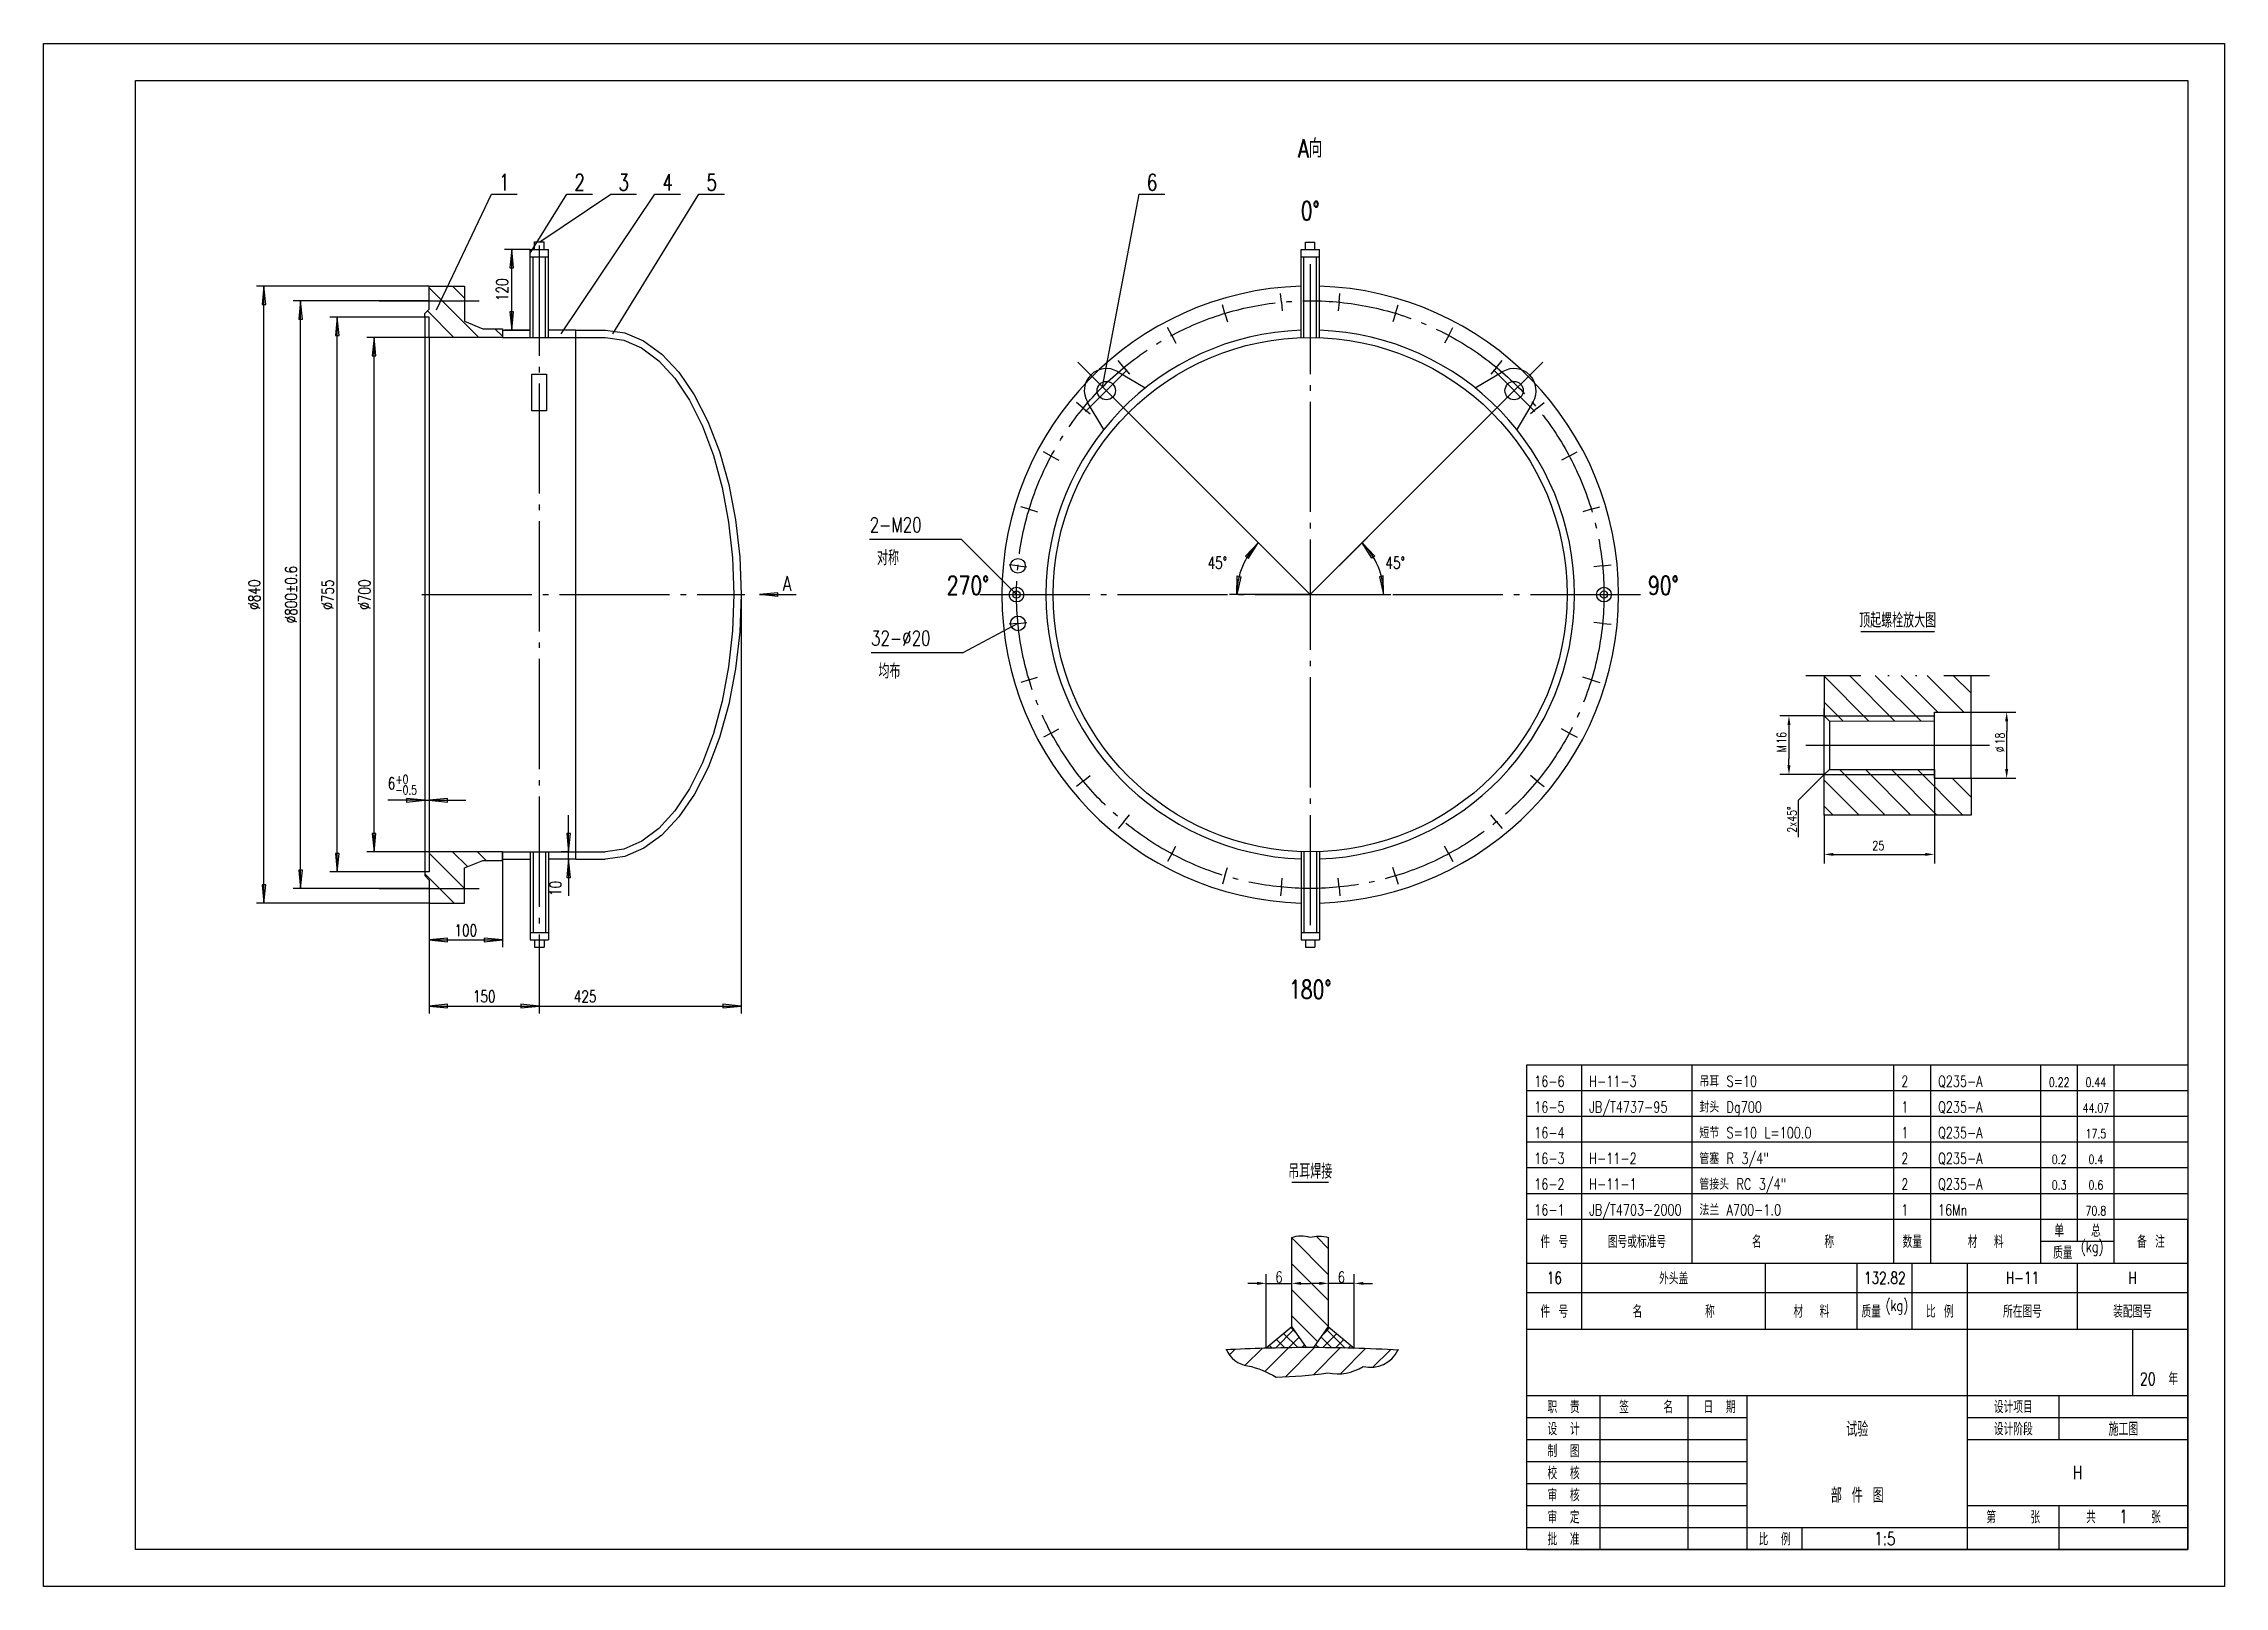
# Model space of a CAD drawing. Extents: x -125 to 2845, y -50 to 2050.
import ezdxf
from ezdxf.enums import TextEntityAlignment as Align

# ---------------------------------------------------------------- set-up
doc = ezdxf.new("R2010")
doc.units = 0
doc.header["$LTSCALE"] = 30
doc.header["$MEASUREMENT"] = 0
for name, pattern in [('CENTER', [6.25, 5, -0.5, 0.25, -0.5]), ('DASHED', [5, 4, -1]), ('DIVIDE', [1.25, 0.5, -0.25, 0, -0.25, 0, -0.25])]:
    doc.linetypes.add(name, pattern=pattern)
doc.layers.get('0').update_dxf_attribs({"linetype": 'CONTINUOUS'})
doc.layers.get('DEFPOINTS').update_dxf_attribs({"linetype": 'CONTINUOUS'})
for name, color, linetype in [('1', 2, 'CONTINUOUS'), ('2', 1, 'CONTINUOUS'), ('4', 2, 'CENTER'), ('5', 2, 'DASHED'), ('6', 6, 'DIVIDE')]:
    doc.layers.add(name, color=color, linetype=linetype)
doc.styles.add('HZ', font='txt', dxfattribs={"width": 0.75, "bigfont": 'hztxt'})
doc.styles.get("Standard").update_dxf_attribs({"font": 'simplex', "width": 0.75, "bigfont": 'hztxt'})
doc.dimstyles.get("Standard").update_dxf_attribs({"dimtxt": 0.18, "dimasz": 0.18, "dimexe": 0.18, "dimexo": 0.0625, "dimgap": 0.09, "dimtad": 0, "dimtih": 1, "dimtoh": 1, "dimdec": 4, "dimzin": 0, "dimtxsty": 'STANDARD', "dimcen": 0.09, "dimazin": 3, "dimtfac": 1, "dimtdec": 4, "dimtofl": 0, "dimtmove": 0, "dimatfit": 3, "dimtolj": 1, "dimtzin": 0})

# ---------------------------------------------------------------- blocks, each defined once
blk = doc.blocks.new('*D5')
at = {"color": 0, "linetype": 'BYBLOCK'}
for p, q in [((42.5, 37.49), (40, 37.49)), ((45, 35.06), (45, 39.99)), ((52, 19.89), (52, 39.99)), ((54.5, 37.49), (57, 37.49))]:
    blk.add_line(p, q, dxfattribs=at)
for points in [[(42.5, 37.07), (42.5, 37.9), (45, 37.49)], [(54.5, 37.07), (54.5, 37.9), (52, 37.49)]]:
    blk.add_solid(points, dxfattribs=at)
at = {"layer": 'DEFPOINTS', "color": 0, "linetype": 'BYBLOCK'}
for p in [(45, 37.49), (45, 35), (52, 19.83)]:
    blk.add_point(p, dxfattribs=at)
blk = doc.blocks.new('*D4')
at = {"color": 0, "linetype": 'BYBLOCK'}
for p, q in [((25.5, 37.49), (23, 37.49)), ((28, 19.89), (28, 39.99)), ((35, 35.06), (35, 39.99)), ((37.5, 37.49), (40, 37.49))]:
    blk.add_line(p, q, dxfattribs=at)
for points in [[(25.5, 37.07), (25.5, 37.9), (28, 37.49)], [(37.5, 37.07), (37.5, 37.9), (35, 37.49)]]:
    blk.add_solid(points, dxfattribs=at)
at = {"layer": 'DEFPOINTS', "color": 0, "linetype": 'BYBLOCK'}
for p in [(35, 37.49), (35, 35), (28, 19.83)]:
    blk.add_point(p, dxfattribs=at)
blk = doc.blocks.new('*X3')
at = {"color": 0}
for p, q in [((45, 39.85), (35, 49.85)), ((45, 46.92), (41.6, 50.32)), ((45, 32.78), (35, 42.78)), ((45, 25.71), (35, 35.71)), ((42.09, 21.55), (35, 28.64))]:
    blk.add_line(p, q, dxfattribs=at)
blk = doc.blocks.new('*X1')
at = {"color": 0}
for p, q in [((30.5, 19.89), (35.54, 24.94)), ((36.58, 19.99), (32.75, 23.81)), ((36.42, 23.68), (34.68, 25.43)), ((29.63, 19.87), (28.91, 20.59)), ((33.09, 19.94), (30.83, 22.2)), ((34.1, 19.96), (37, 22.86)), ((37.67, 19.99), (38.46, 20.78))]:
    blk.add_line(p, q, dxfattribs=at)
blk = doc.blocks.new('*X2')
at = {"color": 0}
for p, q in [((18, 18), (19.5, 19.5)), ((22.26, 15.19), (26.87, 19.79)), ((27.67, 13.52), (34.1, 19.96)), ((33.28, 12.07), (41.21, 20)), ((40.94, 12.65), (48.2, 19.92)), ((48.23, 12.88), (55.08, 19.73)), ((57.06, 14.63), (61.86, 19.43))]:
    blk.add_line(p, q, dxfattribs=at)
blk = doc.blocks.new('*D10')
at = {"color": 0, "linetype": 'BYBLOCK'}
for p, q in [((19.94, 47), (7.9, 47)), ((10.4, 44.5), (10.4, 42.75)), ((19.94, 31), (7.9, 31)), ((10.4, 33.5), (10.4, 35.25))]:
    blk.add_line(p, q, dxfattribs=at)
for points in [[(10.82, 44.5), (9.98, 44.5), (10.4, 47)], [(10.82, 33.5), (9.98, 33.5), (10.4, 31)]]:
    blk.add_solid(points, dxfattribs=at)
at = {"layer": 'DEFPOINTS', "color": 0, "linetype": 'BYBLOCK'}
for p in [(10.4, 47), (20, 47), (20, 31)]:
    blk.add_point(p, dxfattribs=at)
blk = doc.blocks.new('*D9')
at = {"color": 0, "linetype": 'BYBLOCK'}
for p, q in [((60.06, 48), (72.2, 48)), ((69.7, 45.5), (69.7, 42.75)), ((60.06, 30), (72.2, 30)), ((69.7, 32.5), (69.7, 35.25))]:
    blk.add_line(p, q, dxfattribs=at)
for points in [[(70.11, 45.5), (69.28, 45.5), (69.7, 48)], [(70.11, 32.5), (69.28, 32.5), (69.7, 30)]]:
    blk.add_solid(points, dxfattribs=at)
at = {"layer": 'DEFPOINTS', "color": 0, "linetype": 'BYBLOCK'}
for p in [(60, 48), (69.7, 48), (60, 30)]:
    blk.add_point(p, dxfattribs=at)
blk = doc.blocks.new('*D8')
at = {"color": 0, "linetype": 'BYBLOCK'}
for p, q in [((50, 29.94), (50, 6.77)), ((20, 19.94), (20, 6.77)), ((22.5, 9.27), (47.5, 9.27))]:
    blk.add_line(p, q, dxfattribs=at)
for points in [[(22.5, 8.86), (22.5, 9.69), (20, 9.27)], [(47.5, 8.86), (47.5, 9.69), (50, 9.27)]]:
    blk.add_solid(points, dxfattribs=at)
at = {"layer": 'DEFPOINTS', "color": 0, "linetype": 'BYBLOCK'}
for p in [(50, 30), (20, 20), (50, 9.27)]:
    blk.add_point(p, dxfattribs=at)
blk = doc.blocks.new('*X7')
at = {"color": 0}
for p, q in [((32.19, 45.59), (20, 57.78)), ((39.26, 45.59), (26.85, 58)), ((46.33, 45.6), (33.92, 58)), ((50.99, 48), (40.99, 58)), ((58.07, 48), (48.07, 58)), ((60, 53.14), (55.14, 58)), ((25.12, 45.59), (20, 50.71)), ((36.57, 20), (24.16, 32.41)), ((43.64, 20), (31.23, 32.41)), ((50.71, 20), (38.3, 32.41)), ((57.78, 20), (45.38, 32.4)), ((60, 24.85), (54.85, 30)), ((29.5, 20), (20, 29.5)), ((22.43, 20), (20, 22.43))]:
    blk.add_line(p, q, dxfattribs=at)
blk = doc.blocks.new('BT3')
at = {"layer": '1'}
for p, q in [((-165, 0), (-165, 18)), ((-115, 0), (-115, 18)), ((-90, 0), (-90, 18)), ((-75, 0), (-75, 18)), ((-60, 0), (-60, 18)), ((-30, 0), (-30, 18)), ((-180, 10), (0, 10))]:
    blk.add_line(p, q, dxfattribs=at)
at = {"layer": '2'}
for p, q in [((-180, 18), (0, 18)), ((-180, 18), (0, 18)), ((-180, 0), (-180, 18)), ((0, 0), (0, 18)), ((-180, 0), (0, 0))]:
    blk.add_line(p, q, dxfattribs=at)
at = {"layer": '1', "style": 'HZ', "width": 0.75}
for s, p in [('件 号', (-172.5, 5)), ('名       称', (-140, 5)), ('材  料', (-102.5, 5)), ('质量', (-86.2, 5)), ('比 例', (-67.5, 5)), ('所在图号', (-45, 5)), ('装配图号', (-15, 5))]:
    blk.add_text(s, height=3.36, dxfattribs=at).set_placement(p, align=Align.MIDDLE)
blk.add_text('(kg)', height=3, dxfattribs=at).set_placement((-79.2, 5), align=Align.CENTER)
blk = doc.blocks.new('BT4')
at = {"layer": '1'}
for p, q in [((-180, 12), (0, 12)), ((-165, 0), (-165, 12)), ((-135, 0), (-135, 12)), ((-80, 0), (-80, 12)), ((-70, 0), (-70, 12)), ((-40, 0), (-40, 12)), ((-30, 6), (-30, 12)), ((-20, 0), (-20, 12)), ((-40, 6), (-20, 6))]:
    blk.add_line(p, q, dxfattribs=at)
at = {"layer": '2'}
for p, q in [((-180, 0), (-180, 12)), ((0, 0), (0, 12)), ((-180, 0), (0, 0)), ((-180, 0), (0, 0))]:
    blk.add_line(p, q, dxfattribs=at)
at = {"layer": '1', "style": 'HZ', "width": 0.75}
for s, p in [('件 号', (-172.5, 6)), ('图号或标准号', (-150, 6)), ('名       称', (-107.5, 6)), ('数量', (-75, 6)), ('材  料', (-55, 6)), ('单', (-35, 9)), ('总', (-25, 9)), ('备 注', (-10, 6)), ('质量', (-34, 3))]:
    blk.add_text(s, height=3.36, dxfattribs=at).set_placement(p, align=Align.MIDDLE)
blk.add_text('(kg)', height=3, dxfattribs=at).set_placement((-26, 3), align=Align.CENTER)
blk = doc.blocks.new('DRJD')
at = {"layer": '1'}
for p, q in [((-5, 0), (5, 0)), ((-12, -27.51), (-5, -27.51)), ((12, -27.51), (5, -27.51))]:
    blk.add_line(p, q, dxfattribs=at)
for points in [[(-5, -15, -0.165692403), (-0.10529, -14.92773, -0.120765568), (5, -15, -4.210623314)], [(-22.83869, -45.48923, 0.270438795), (-17.04691, -49.93175, -0.078365845), (-9.31602, -53.02109, 0.028145138), (4.79349, -51.87217, 0.193573617), (14.43797, -50.13601, 0.358018433), (23.90384, -45.69348, -0.631419348)]]:
    blk.add_lwpolyline(points, format="xyb", dxfattribs=at)
at = {"layer": '2'}
for p, q in [((-5, -39.28741), (-5, -15)), ((5, -39.28741), (5, -15)), ((-5, -39.3), (-11.99724, -45.17138)), ((-1, -45), (-4.99989, -39.28756)), ((1, -45), (4.99989, -39.28756)), ((5, -39.3), (11.99724, -45.17138))]:
    blk.add_line(p, q, dxfattribs=at)
for start, end in [(91.68460678, 93.14202514), (90.0603771, 91.72004359), (86.71101031, 90.08172164)]:
    blk.add_arc((0, -465), 420, start, end, dxfattribs=at)
at = {"layer": '1'}
for name in ['*X3', '*X1', '*X2']:
    blk.add_blockref(name, (-40, -65), dxfattribs=at)
at = {"layer": '1', "xscale": -1}
blk.add_blockref('*X1', (40, -65), dxfattribs=at)
at = {"layer": '1', "width": 0.75}
for p in [(-8.5, -27.3), (8.5, -27.3)]:
    blk.add_attdef('A', text='', height=3, dxfattribs=at).set_placement(p, align=Align.CENTER)
at = {"layer": '1'}
for base, p1, p2, picture, middle in [((-5, -27.51488), (-12, -45.17), (-5, -30), '*D4', (2.5, -25.01488)), ((5, -27.51488), (12, -45.17), (5, -30), '*D5', (-2.5, -25.01488))]:
    dim = blk.add_linear_dim(base=base, p1=p1, p2=p2, text=' ', dimstyle='Standard', dxfattribs=at)
    dim.commit()
    dim.dimension.update_dxf_attribs({"geometry": picture, "text_midpoint": middle, "insert": (-40, -65)})
blk = doc.blocks.new('GFL')
at = {"layer": '1'}
for p, q in [((-10, 0), (10, 0)), ((-20, -23), (9.99845, -23)), ((-29.60318, -27.01115), (-29.60318, -34.81519)), ((29.69699, -27.13255), (29.69699, -34.95429)), ((-20, -39), (-27.07107, -46.07107)), ((-20, -39), (9.99845, -39)), ((-27.07107, -46.07107), (-27.07107, -56.07107))]:
    blk.add_line(p, q, dxfattribs=at)
at = {"layer": '2'}
for p, q in [((-20, -39), (-20, -21)), ((10, -40), (10, -22)), ((20, -40), (20, -22)), ((-18.55226, -24.39578), (-18.55226, -37.57016))]:
    blk.add_line(p, q, dxfattribs=at)
for points in [[(-19.9932, -12), (-20, -12), (-20, -23), (-18.58579, -24.41421), (10, -24.4), (10, -22)], [(10, -22), (20, -22), (20, -12)]]:
    blk.add_lwpolyline(points, dxfattribs=at)
blk.add_lwpolyline([(10, -40), (20, -40), (20, -50), (-20, -50), (-20, -39), (-18.58579, -37.58579), (10, -37.6)], close=True, dxfattribs=at)
at = {"layer": '4'}
blk.add_line((-25, -31), (25, -31), dxfattribs=at)
at = {"layer": '6'}
blk.add_line((-25, -12), (25, -12), dxfattribs=at)
at = {"layer": '1'}
blk.add_blockref('*X7', (-40, -70), dxfattribs=at)
at = {"layer": '1', "width": 0.75}
for s, p in [('M', (-30.36547, -32.92339)), ('%%c', (29.13431, -32.92339))]:
    blk.add_text(s, height=2.5, rotation=90, dxfattribs=at).set_placement(p)
blk.add_text('2x45%%d', height=2.5, rotation=90, dxfattribs=at).set_placement((-27.50784, -51.25518), align=Align.CENTER)
for tag, p in [('B', (-30.36547, -30.6)), ('D', (29.13431, -30.77872))]:
    blk.add_attdef(tag, p, '', height=2.5, rotation=90, dxfattribs=at)
blk.add_attdef('C', text='', height=2.5, dxfattribs=at).set_placement((-5.25921, -59.57853), align=Align.CENTER)
at = {"layer": '1'}
for base, p1, p2, picture, middle in [((-29.60003, -23), (-20, -39), (-20, -23), '*D10', (-29.60003, -31)), ((29.69563, -22), (20, -40), (20, -22), '*D9', (29.69563, -31))]:
    dim = blk.add_linear_dim(base=base, p1=p1, p2=p2, angle=90, text=' ', dimstyle='Standard', dxfattribs=at)
    dim.commit()
    dim.dimension.update_dxf_attribs({"geometry": picture, "text_midpoint": middle, "insert": (-40, -70)})
dim = blk.add_linear_dim(base=(10, -60.72746), p1=(-20, -50), p2=(10, -40), text=' ', dimstyle='Standard', dxfattribs=at)
dim.commit()
dim.dimension.update_dxf_attribs({"geometry": '*D8', "text_midpoint": (-5, -58.22746), "insert": (-40, -70)})

msp = doc.modelspace()

# ---------------------------------------------------------------- linework, layer by layer
at = {"layer": '1'}
for p, q in [((410, 1687.5), (485, 1845)), ((485, 1845), (520, 1845)), ((537.5, 1765), (587.5, 1845)), ((551, 1780), (647.5, 1845)), ((580, 1655), (707.5, 1845)), ((587.5, 1845), (622.5, 1845)), ((647.5, 1845), (682.5, 1845)), ((650, 1655), (767.5, 1845)), ((707.5, 1845), (742.5, 1845)), ((767.5, 1845), (802.5, 1845)), ((1317.2, 1582.8), (1367.2, 1845)), ((1367.2, 1845), (1402.2, 1845)), ((537.5, 1770), (502.5, 1770)), ((512.5, 1660), (512.5, 1770)), ((537.5, 1760), (562.5, 1760)), ((1587.5, 1759.8), (1612.5, 1759.8)), ((400, 1720), (165, 1720)), ((175, 880), (175, 1720)), ((400, 1700), (215, 1700)), ((225, 900), (225, 1700)), ((467.8, 1650), (400, 1717.8)), ((431.7, 1720), (448, 1703.7)), ((400, 1677.5), (265, 1677.5)), ((275, 922.5), (275, 1677.5)), ((397.7, 1686.2), (433.8, 1650)), ((400, 1650), (315, 1650)), ((325, 950), (325, 1650)), ((489.7, 1662), (500, 1651.7)), ((537.5, 1660), (502.5, 1660)), ((1600, 1300), (1317.2, 1582.8)), ((1600, 1300), (1882.8, 1582.8)), ((1600, 1300), (1522.3, 1377.8)), ((1600, 1300), (1677.8, 1377.8)), ((825, 1300), (825, 730)), ((875, 1302.5), (850, 1300)), ((850, 1300), (900, 1300)), ((875, 1297.5), (850, 1300)), ((875, 1297.5), (875, 1302.5)), ((1600, 1300), (1490, 1300.1)), ((1600, 1300), (1710, 1300)), ((394, 1020), (400, 1020)), ((400, 922.5), (265, 922.5)), ((400, 950), (315, 950)), ((448, 900), (400, 948)), ((431.9, 950), (452.2, 929.7)), ((477.9, 938), (465.9, 950)), ((499.8, 950), (500, 949.8)), ((500, 950), (500, 820)), ((590, 950), (580, 950)), ((590, 940), (580, 940)), ((590, 940), (590, 950)), ((400, 900), (215, 900)), ((394, 920.1), (434.1, 880)), ((400, 880), (165, 880)), ((400, 880), (400, 820)), ((400, 880), (400, 730)), ((400, 880), (400, 730)), ((537.5, 840), (562.5, 840)), ((1587.5, 840.2), (1612.5, 840.2)), ((400, 830), (500, 830)), ((550, 830), (550, 730)), ((400, 740), (825, 740)), ((400, 740), (550, 740)), ((1895, 660), (2795, 660)), ((1970, 450), (1970, 660)), ((2120, 450), (2120, 660)), ((2395, 450), (2395, 660)), ((2445, 450), (2445, 660)), ((2595, 450), (2595, 660)), ((2645, 450), (2645, 660)), ((2695, 450), (2695, 660)), ((1895, 625), (2795, 625)), ((1895, 590), (2795, 590)), ((1895, 555), (2795, 555)), ((1895, 520), (2795, 520)), ((1895, 485), (2795, 485)), ((2495, 0), (2495, 300)), ((2720, 300), (2720, 210)), ((1895, 210), (2795, 210)), ((1995, 0), (1995, 210)), ((2114.8, 0), (2114.8, 210)), ((2195, 0), (2195, 210)), ((2620, 150), (2620, 210)), ((1895, 180), (2195, 180)), ((2495, 180), (2795, 180)), ((1895, 150), (2195, 150)), ((2495, 150), (2795, 150)), ((1895, 120), (2195, 120)), ((1895, 90), (2195, 90)), ((1895, 60), (2195, 60)), ((2495, 60), (2795, 60)), ((2620, 0), (2620, 60)), ((1895, 30), (2795, 30)), ((2270, 0), (2270, 30))]:
    msp.add_line(p, q, dxfattribs=at)
for points in [[(-125, -50), (-125, 2050), (2845, 2050), (2845, -50)], [(1529.3, 1370.7), (1511.8, 1352.3), (1516.1, 1349.7)], [(1670.7, 1370.7), (1688.2, 1352.2), (1683.9, 1349.7)], [(1500, 1300.1), (1500.7, 1325.5), (1505.6, 1324.2)], [(1700, 1300), (1699.3, 1325.4), (1694.5, 1324.2)]]:
    msp.add_lwpolyline(points, close=True, dxfattribs=at)
for points in [[(512.5, 1770), (510, 1745), (515, 1745), (512.5, 1770)], [(175, 1720), (172.5, 1695), (177.5, 1695), (175, 1720)], [(225, 1700), (222.5, 1675), (227.5, 1675), (225, 1700)], [(275, 1677.5), (272.5, 1652.5), (277.5, 1652.5), (275, 1677.5)], [(512.5, 1660), (515, 1685), (510, 1685), (512.5, 1660)], [(325, 1650), (322.5, 1625), (327.5, 1625), (325, 1650)], [(1200, 1300), (1125, 1375), (1000, 1375)], [(1201.9, 1260.8), (1126.9, 1220.8), (1001.9, 1220.8)], [(394, 1020), (369, 1022.5), (369, 1017.5), (394, 1020), (344, 1020)], [(400, 1020), (425, 1017.5), (425, 1022.5), (400, 1020), (450, 1020)], [(590, 950), (592.5, 975), (587.5, 975), (590, 950), (590, 1000)], [(325, 950), (327.5, 975), (322.5, 975), (325, 950)], [(225, 900), (227.5, 925), (222.5, 925), (225, 900)], [(275, 922.5), (277.5, 947.5), (272.5, 947.5), (275, 922.5)], [(590, 940), (587.5, 915), (592.5, 915), (590, 940), (590, 890)], [(175, 880), (177.5, 905), (172.5, 905), (175, 880)], [(400, 830), (425, 827.5), (425, 832.5), (400, 830)], [(500, 830), (475, 832.5), (475, 827.5), (500, 830)], [(400, 740), (425, 737.5), (425, 742.5), (400, 740)], [(400, 740), (425, 737.5), (425, 742.5), (400, 740)], [(550, 740), (525, 742.5), (525, 737.5), (550, 740)], [(825, 740), (800, 742.5), (800, 737.5), (825, 740)]]:
    msp.add_lwpolyline(points, dxfattribs=at)
for start, end in [(135, 180), (0, 45)]:
    msp.add_arc((1600, 1300), 100, start, end, dxfattribs=at)
for points in [[(512.5, 1770), (510, 1745), (515, 1745), (512.5, 1770)], [(175, 1720), (172.5, 1695), (177.5, 1695), (175, 1720)], [(225, 1700), (222.5, 1675), (227.5, 1675), (225, 1700)], [(275, 1677.5), (272.5, 1652.5), (277.5, 1652.5), (275, 1677.5)], [(512.5, 1660), (515, 1685), (510, 1685), (512.5, 1660)], [(325, 1650), (322.5, 1625), (327.5, 1625), (325, 1650)], [(1529.3, 1370.7), (1511.8, 1352.3), (1516.1, 1349.7), (1529.3, 1370.7)], [(1670.7, 1370.7), (1688.2, 1352.2), (1683.9, 1349.7), (1670.7, 1370.7)], [(1500, 1300.1), (1500.7, 1325.5), (1505.6, 1324.2), (1500, 1300.1)], [(1700, 1300), (1699.3, 1325.4), (1694.5, 1324.2), (1700, 1300)], [(394, 1020), (369, 1022.5), (369, 1017.5), (394, 1020)], [(400, 1020), (425, 1017.5), (425, 1022.5), (400, 1020)], [(325, 950), (327.5, 975), (322.5, 975), (325, 950)], [(590, 950), (592.5, 975), (587.5, 975), (590, 950)], [(225, 900), (227.5, 925), (222.5, 925), (225, 900)], [(275, 922.5), (277.5, 947.5), (272.5, 947.5), (275, 922.5)], [(590, 940), (587.5, 915), (592.5, 915), (590, 940)], [(175, 880), (177.5, 905), (172.5, 905), (175, 880)], [(400, 830), (425, 827.5), (425, 832.5), (400, 830)], [(500, 830), (475, 832.5), (475, 827.5), (500, 830)], [(400, 740), (425, 737.5), (425, 742.5), (400, 740)], [(400, 740), (425, 737.5), (425, 742.5), (400, 740)], [(550, 740), (525, 742.5), (525, 737.5), (550, 740)], [(825, 740), (800, 742.5), (800, 737.5), (825, 740)]]:
    msp.add_solid(points, dxfattribs=at)
at = {"layer": '2'}
for p, q in [((537.5, 1650), (537.5, 1770)), ((537.5, 1770), (562.5, 1770)), ((541.5, 1650), (541.5, 1760)), ((543.5, 1780), (556.5, 1780)), ((543.5, 1770), (543.5, 1780)), ((556.5, 1770), (556.5, 1780)), ((558.5, 1650), (558.5, 1760)), ((562.5, 1650), (562.5, 1770)), ((1587.5, 1649.8), (1587.5, 1769.8)), ((1587.5, 1769.8), (1612.5, 1769.8)), ((1591.5, 1649.9), (1591.5, 1759.8)), ((1593.5, 1779.8), (1606.5, 1779.8)), ((1593.5, 1769.8), (1593.5, 1779.8)), ((1606.5, 1769.8), (1606.5, 1779.8)), ((1608.5, 1649.9), (1608.5, 1759.8)), ((1612.5, 1649.8), (1612.5, 1769.8)), ((400, 1688.5), (400, 1720)), ((400, 1720), (448, 1720)), ((448, 1720), (448, 1672)), ((394, 1682.5), (400, 1688.5)), ((394, 1677.5), (394, 1682.5)), ((400, 1677.5), (394, 1677.5)), ((394, 1677.5), (394, 922.5)), ((400, 1650), (400, 1677.5)), ((448, 1672), (473, 1662)), ((500, 1650), (400, 1650)), ((400, 1650), (400, 950)), ((473, 1662), (500, 1662)), ((500, 1662), (500, 1650)), ((500, 1660), (537.5, 1660)), ((500, 1650), (600, 1650)), ((600, 1660), (562.5, 1660)), ((600, 940), (600, 1660)), ((600, 1660), (640, 1660)), ((600, 1650), (640, 1650)), ((1337.5, 1603.6), (1375.3, 1581.3)), ((1824.7, 1581.3), (1862.5, 1603.6)), ((1318.7, 1524.7), (1296.4, 1562.5)), ((1903.6, 1562.5), (1881.3, 1524.7)), ((400, 922.5), (394, 922.5)), ((394, 922.5), (394, 917.5)), ((400, 950), (400, 922.5)), ((500, 950), (400, 950)), ((448, 928), (473, 938)), ((448, 880), (448, 928)), ((473, 938), (500, 938)), ((500, 938), (500, 950)), ((500, 950), (600, 950)), ((500, 940), (537.5, 940)), ((537.5, 950), (537.5, 830)), ((541.5, 950), (541.5, 840)), ((558.5, 950), (558.5, 840)), ((562.5, 950), (562.5, 830)), ((600, 940), (562.5, 940)), ((600, 950), (640, 950)), ((600, 940), (640, 940)), ((1587.5, 950.2), (1587.5, 830.2)), ((1591.5, 950.1), (1591.5, 840.2)), ((1608.5, 950.1), (1608.5, 840.2)), ((1612.5, 950.2), (1612.5, 830.2)), ((394, 917.5), (400, 911.5)), ((400, 911.5), (400, 880)), ((400, 880), (448, 880)), ((537.5, 830), (562.5, 830)), ((543.5, 830), (543.5, 820)), ((543.5, 820), (556.5, 820)), ((556.5, 830), (556.5, 820)), ((1587.5, 830.2), (1612.5, 830.2)), ((1593.5, 830.2), (1593.5, 820.2)), ((1593.5, 820.2), (1606.5, 820.2)), ((1606.5, 830.2), (1606.5, 820.2)), ((1895, 450), (1895, 660)), ((1895, 300), (2795, 300)), ((1895, 0), (1895, 300)), ((2795, 0), (2795, 300)), ((1895, 0), (2795, 0))]:
    msp.add_line(p, q, dxfattribs=at)
msp.add_lwpolyline([(0, 0), (0, 2000), (2795, 2000), (2795, 0)], close=True, dxfattribs=at)
for points in [[(640.1, 1660), (666.4, 1656.3), (692.2, 1645.4), (716.9, 1627.5), (740.1, 1602.9), (761.2, 1572.1), (779.8, 1535.8), (795.6, 1494.8), (808.3, 1449.7), (817.5, 1401.6), (823.1, 1351.5), (825, 1300.3), (823.1, 1249.1), (817.5, 1198.9), (808.3, 1150.8), (795.7, 1105.7), (779.9, 1064.6), (761.3, 1028.2), (740.2, 997.4), (717, 972.7), (692.3, 954.7), (666.5, 943.7), (640.2, 940)], [(640.1, 1650), (665, 1646.4), (689.4, 1635.8), (712.8, 1618.4), (734.7, 1594.5), (754.6, 1564.6), (772.3, 1529.3), (787.2, 1489.3), (799.2, 1445.6), (807.9, 1398.8), (813.2, 1350), (815, 1300.3), (813.2, 1250.5), (807.9, 1201.7), (799.2, 1154.9), (787.3, 1111.1), (772.3, 1071.1), (754.7, 1035.8), (734.7, 1005.8), (712.8, 981.8), (689.5, 964.3), (665.1, 953.6), (640.2, 950)]]:
    msp.add_lwpolyline(points, dxfattribs=at)
for centre, radius in [((1600, 1300), 350), ((1322.3, 1577.7), 12.5), ((1877.7, 1577.7), 12.5), ((1201.9, 1339.2), 10), ((1200, 1300), 10), ((2000, 1300), 10), ((1200, 1300), 5), ((2000, 1300), 5), ((1201.9, 1260.8), 10)]:
    msp.add_circle(centre, radius, dxfattribs=at)
for centre, radius, start, end in [((1600, 1300), 420, 91.7055, 268.2945), ((1600, 1300), 420, 271.7055, 88.2945), ((1600, 1300), 360, 91.9898, 268.0102), ((1600, 1300), 360, 271.9898, 88.0102), ((1322.3, 1577.7), 30, 59.4511, 210.5489), ((1877.7, 1577.7), 30, 329.4511, 120.5489)]:
    msp.add_arc(centre, radius, start, end, dxfattribs=at)
at = {"layer": '4'}
for p, q in [((550, 1775), (550, 825)), ((1600, 1750), (1600, 850)), ((332, 1700), (468, 1700)), ((1483.9, 1682.8), (1480.4, 1694.3)), ((1560.8, 1698.1), (1559.6, 1710)), ((1560.8, 1698.1), (1562, 1686.1)), ((1639.2, 1698.1), (1638, 1686.1)), ((1639.2, 1698.1), (1640.4, 1710)), ((1716.1, 1682.8), (1719.6, 1694.3)), ((1411.4, 1652.8), (1405.8, 1663.4)), ((1483.9, 1682.8), (1487.4, 1671.3)), ((1716.1, 1682.8), (1712.6, 1671.3)), ((1788.6, 1652.8), (1794.2, 1663.4)), ((1411.4, 1652.8), (1417.1, 1642.2)), ((1788.6, 1652.8), (1782.9, 1642.2)), ((1347, 1553), (1283.4, 1616.6)), ((1294, 1549.4), (1350.6, 1606)), ((1346.2, 1609.2), (1338.6, 1618.5)), ((1346.2, 1609.2), (1353.9, 1599.9)), ((1853.8, 1609.2), (1846.1, 1599.9)), ((1849.4, 1606), (1906, 1549.4)), ((1853, 1553), (1916.6, 1616.6)), ((1853.8, 1609.2), (1861.4, 1618.5)), ((1290.8, 1553.8), (1281.5, 1561.4)), ((1290.8, 1553.8), (1300.1, 1546.1)), ((1909.2, 1553.8), (1899.9, 1546.1)), ((1909.2, 1553.8), (1918.5, 1561.4)), ((1247.2, 1488.6), (1236.6, 1494.2)), ((1247.2, 1488.6), (1257.8, 1482.9)), ((1952.8, 1488.6), (1942.2, 1482.9)), ((1952.8, 1488.6), (1963.4, 1494.2)), ((1217.2, 1416.1), (1205.7, 1419.6)), ((1217.2, 1416.1), (1228.7, 1412.6)), ((1982.8, 1416.1), (1971.3, 1412.6)), ((1982.8, 1416.1), (1994.3, 1419.6)), ((1201.9, 1339.2), (1190, 1340.4)), ((1201.9, 1339.2), (1213.9, 1338)), ((1998.1, 1339.2), (1986.1, 1338)), ((1998.1, 1339.2), (2010, 1340.4)), ((390, 1300), (830, 1300)), ((1150, 1300), (2050, 1300)), ((1201.9, 1260.8), (1190, 1259.6)), ((1201.9, 1260.8), (1213.9, 1262)), ((1998.1, 1260.8), (1986.1, 1262)), ((1998.1, 1260.8), (2010, 1259.6)), ((1217.2, 1183.9), (1205.7, 1180.4)), ((1217.2, 1183.9), (1228.7, 1187.4)), ((1982.8, 1183.9), (1971.3, 1187.4)), ((1982.8, 1183.9), (1994.3, 1180.4)), ((1247.2, 1111.4), (1236.6, 1105.8)), ((1247.2, 1111.4), (1257.8, 1117.1)), ((1952.8, 1111.4), (1942.2, 1117.1)), ((1952.8, 1111.4), (1963.4, 1105.8)), ((1290.8, 1046.2), (1281.5, 1038.6)), ((1290.8, 1046.2), (1300.1, 1053.9)), ((1909.2, 1046.2), (1899.9, 1053.9)), ((1909.2, 1046.2), (1918.5, 1038.6)), ((1346.2, 990.8), (1338.6, 981.5)), ((1346.2, 990.8), (1353.9, 1000.1)), ((1853.8, 990.8), (1846.1, 1000.1)), ((1853.8, 990.8), (1861.4, 981.5)), ((1411.4, 947.2), (1417.1, 957.8)), ((1788.6, 947.2), (1782.9, 957.8)), ((1411.4, 947.2), (1405.8, 936.6)), ((1483.9, 917.2), (1487.4, 928.7)), ((1716.1, 917.2), (1712.6, 928.7)), ((1788.6, 947.2), (1794.2, 936.6)), ((332, 900), (468, 900)), ((1483.9, 917.2), (1480.4, 905.7)), ((1560.8, 901.9), (1559.6, 890)), ((1560.8, 901.9), (1562, 913.9)), ((1639.2, 901.9), (1638, 913.9)), ((1639.2, 901.9), (1640.4, 890)), ((1716.1, 917.2), (1719.6, 905.7))]:
    msp.add_line(p, q, dxfattribs=at)
msp.add_circle((1600, 1300), 400, dxfattribs=at)
at = {"layer": '5'}
msp.add_lwpolyline([(540, 1550), (540, 1600), (560, 1600), (560, 1550)], close=True, dxfattribs=at)

# ---------------------------------------------------------------- block references
at = {"layer": '1'}
ref = msp.add_blockref('GFL', (2400, 1250), dxfattribs=dict(at, xscale=5, yscale=5, zscale=5))
ref.add_attrib('A', '顶起螺栓放大图', dxfattribs={"height": 20, "width": 0.75}).set_placement((2400, 1255), align=Align.CENTER)
ref.add_attrib('B', '16', (2248.2, 1097), dxfattribs={"height": 12.5, "rotation": 90, "width": 0.75})
ref.add_attrib('C', '25', dxfattribs={"height": 12.5, "width": 0.75}).set_placement((2373.7, 952.1), align=Align.CENTER)
ref.add_attrib('D', '18', (2545.7, 1096.1), dxfattribs={"height": 12.5, "rotation": 90, "width": 0.75})
ref = msp.add_blockref('DRJD', (1600, 500), dxfattribs=dict(at, xscale=5, yscale=5, zscale=5))
ref.add_attrib('B', '吊耳焊接', dxfattribs={"height": 20, "width": 0.75}).set_placement((1600, 505), align=Align.CENTER)
ref.add_attrib('A', '6', dxfattribs={"height": 15, "width": 0.75}).set_placement((1642.5, 363.5), align=Align.CENTER)
ref.add_attrib('A', '6', dxfattribs={"height": 15, "width": 0.75}).set_placement((1557.5, 363.5), align=Align.CENTER)
at = {"layer": '1', "xscale": 5, "yscale": 5, "zscale": 5}
for name, p in [('BT4', (2795, 390)), ('BT3', (2795, 300))]:
    msp.add_blockref(name, p, dxfattribs=at)

# ---------------------------------------------------------------- texts
at = {"layer": '1', "style": 'HZ', "width": 0.75}
for s, height, p in [('A向', 25, (1600, 1895)), ('1', 22.4, (502.5, 1850)), ('2', 22.4, (605, 1850)), ('3', 22.4, (665, 1850)), ('4', 22.4, (725, 1850)), ('5', 22.4, (785, 1850)), ('6', 22.4, (1384.7, 1850)), ('0%%d', 25, (1600, 1810)), ('A', 20, (887.5, 1305)), ('100', 16, (450, 835)), ('180%%d', 25, (1600, 750)), ('150', 16, (475, 745)), ('425', 16, (612.5, 745)), ('0.22', 12.5, (2620, 630)), ('0.44', 12.5, (2670, 630)), ('44.07', 12.5, (2670, 595)), ('17.5', 12.5, (2670, 560)), ('0.2', 12.5, (2620, 525)), ('0.4', 12.5, (2670, 525)), ('0.3', 12.5, (2620, 490)), ('0.6', 12.5, (2670, 490)), ('70.8', 12.5, (2670, 455))]:
    msp.add_text(s, height=height, dxfattribs=at).set_placement(p, align=Align.CENTER)
for s, p in [('120', (507.5, 1715)), ('%%c800%%p0.6', (220, 1300)), ('%%c840', (170, 1300)), ('%%c755', (270, 1300)), ('%%c700', (320, 1300)), ('10', (580, 900))]:
    msp.add_text(s, height=16, rotation=90, dxfattribs=at).set_placement(p, align=Align.CENTER)
for s, height, p in [('2-M20', 20, (1000, 1385)), ('对称', 20, (1010, 1340)), ('45%%d ', 16, (1702.4, 1335.3)), ('270%%d', 25, (1105, 1300)), ('90%%d', 25, (2060, 1300)), ('32-%%c20', 20, (1001.9, 1230.8)), ('均布', 20, (1011.9, 1185.8)), ('+0', 12, (354, 1042.5)), ('-0.5', 12, (354, 1028)), ('16-6', 15, (1905, 630)), ('H-11-3', 15, (1980, 630)), ('吊耳 S=10', 15, (2130, 630)), ('2', 15, (2405, 630)), ('Q235-A', 15, (2455, 630)), ('16-5', 15, (1905, 595)), ('JB/T4737-95', 15, (1980, 595)), ('封头 Dg700', 15, (2130, 595)), ('1', 15, (2405, 595)), ('Q235-A', 15, (2455, 595)), ('16-4', 15, (1905, 560)), ('短节 S=10 L=100.0', 15, (2130, 560)), ('1', 15, (2405, 560)), ('Q235-A', 15, (2455, 560)), ('16-3', 15, (1905, 525)), ('H-11-2', 15, (1980, 525)), ('管塞 R 3/4"', 15, (2130, 525)), ('2', 15, (2405, 525)), ('Q235-A', 15, (2455, 525)), ('16-2', 15, (1905, 490)), ('H-11-1', 15, (1980, 490)), ('管接头 RC 3/4"', 15, (2130, 490)), ('2', 15, (2405, 490)), ('Q235-A', 15, (2455, 490)), ('16-1', 15, (1905, 455)), ('JB/T4703-2000', 15, (1980, 455)), ('法兰 A700-1.0', 15, (2130, 455)), ('1', 15, (2405, 455)), ('16Mn', 15, (2455, 455))]:
    msp.add_text(s, height=height, dxfattribs=at).set_placement(p)
for s, p in [('45%%d ', (1497.6, 1335.3)), ('6', (354, 1035))]:
    msp.add_text(s, height=16, dxfattribs=at).set_placement(p, align=Align.RIGHT)
for s, height, p in [('16', 16, (1932.5, 370)), ('外头盖', 16, (2095, 370)), ('132.82', 16, (2382.5, 370)), ('H-11', 16, (2570, 370)), ('H', 16, (2720, 370)), ('试验', 20, (2345, 165)), ('施工图', 18, (2707.5, 165)), ('H', 18, (2645, 105)), ('部 件 图', 20, (2345, 75)), ('1', 18, (2707.5, 45)), ('1:5', 18, (2382.5, 15))]:
    msp.add_text(s, height=height, dxfattribs=at).set_placement(p, align=Align.MIDDLE)
at = {"layer": '1', "width": 0.75}
for s, p in [('20  年', (2755.9, 233.4)), ('职  责', (1945, 195)), ('签     名', (2057.5, 195)), ('日  期', (2157.5, 195)), ('设计项目', (2557.5, 195)), ('设  计', (1945, 165)), ('设计阶段', (2557.5, 165)), ('制  图', (1945, 135)), ('校  核', (1945, 105)), ('审  核', (1945, 75)), ('审  定', (1945, 45)), ('第     张', (2557.5, 45)), ('共        张', (2707.5, 45)), ('批  准', (1945, 15)), ('比  例', (2232.5, 15))]:
    msp.add_text(s, height=16.8, dxfattribs=at).set_placement(p, align=Align.MIDDLE)

doc.saveas('drawing.dxf')
